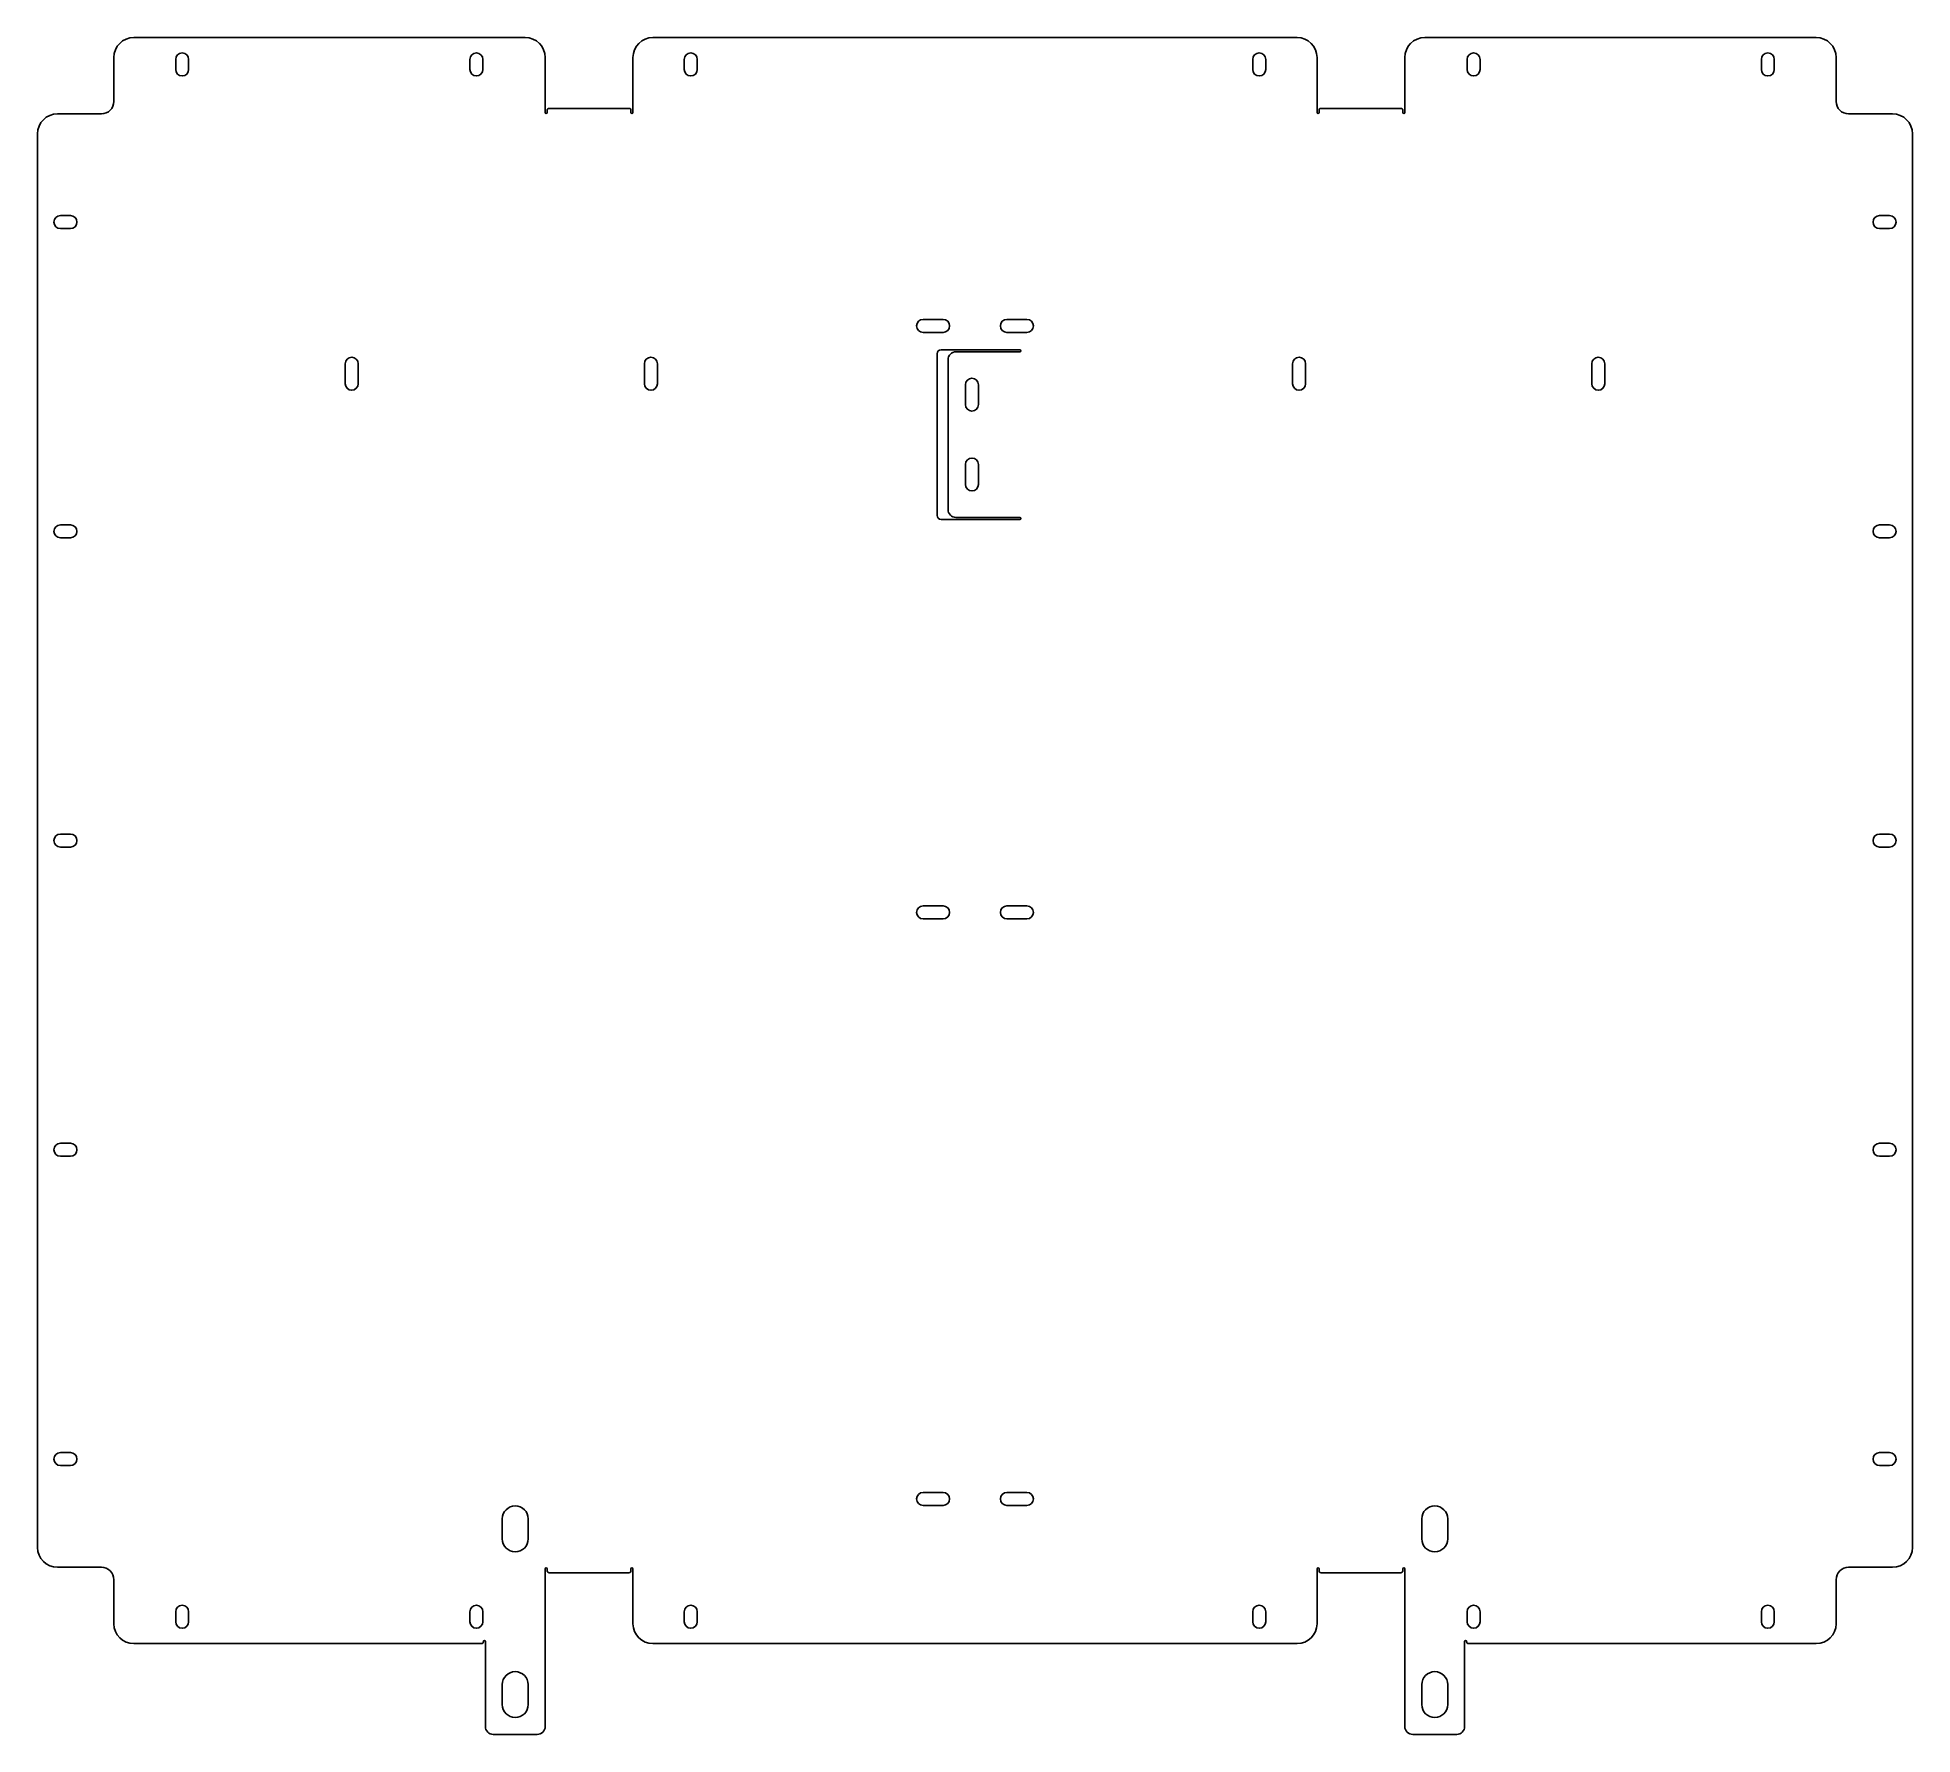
# Model space of a CAD drawing. Header units: millimetres. Extents: x -470 to 470, y -448 to 403.
import ezdxf

# ---------------------------------------------------------------- set-up
doc = ezdxf.new("R2010")
doc.units = ezdxf.units.MM

msp = doc.modelspace()

# ---------------------------------------------------------------- linework, layer by layer
at = {"color": 7, "linetype": 'Continuous', "lineweight": 25}
for p, q in [((-225.5, 402.53), (-421.76, 402.53)), ((161.5, 402.53), (-161.5, 402.53)), ((421.76, 402.53), (225.5, 402.53)), ((-431.76, 370.53), (-431.76, 392.53)), ((-400.75, 386.53), (-400.75, 391.53)), ((-394.25, 391.53), (-394.25, 386.53)), ((-253.25, 386.53), (-253.25, 391.53)), ((-246.75, 391.53), (-246.75, 386.53)), ((-215.5, 365), (-215.5, 392.53)), ((-171.5, 392.53), (-171.5, 365)), ((-145.75, 386.53), (-145.75, 391.53)), ((-139.25, 391.53), (-139.25, 386.53)), ((139.25, 386.53), (139.25, 391.53)), ((145.75, 391.53), (145.75, 386.53)), ((171.5, 392.53), (171.5, 365)), ((215.5, 365), (215.5, 392.53)), ((246.75, 386.53), (246.75, 391.53)), ((253.25, 391.53), (253.25, 386.53)), ((394.25, 386.53), (394.25, 391.53)), ((400.75, 391.53), (400.75, 386.53)), ((431.76, 370.53), (431.76, 392.53)), ((-173.5, 367), (-213.5, 367)), ((213.5, 367), (173.5, 367)), ((-438.03, 364.26), (-460.03, 364.26)), ((-214.5, 366), (-214.5, 365)), ((-172.5, 365), (-172.5, 366)), ((172.5, 365), (172.5, 366)), ((214.5, 366), (214.5, 365)), ((438.03, 364.26), (460.03, 364.26)), ((-470.03, 354.26), (-470.03, -354.26)), ((470.03, -354.26), (470.03, 354.26)), ((-453.53, 313.25), (-458.53, 313.25)), ((453.53, 313.25), (458.53, 313.25)), ((-458.53, 306.75), (-453.53, 306.75)), ((458.53, 306.75), (453.53, 306.75)), ((-16, 261.25), (-26, 261.25)), ((-26, 254.75), (-16, 254.75)), ((26, 261.25), (16, 261.25)), ((16, 254.75), (26, 254.75)), ((22.5, 246), (-17, 246)), ((22.5, 245), (-9.53, 245)), ((-315.75, 239), (-315.75, 229)), ((-309.25, 229), (-309.25, 239)), ((-165.75, 239), (-165.75, 229)), ((-159.25, 229), (-159.25, 239)), ((-19, 244), (-19, 163)), ((-13.53, 241), (-13.53, 166)), ((159.25, 239), (159.25, 229)), ((165.75, 229), (165.75, 239)), ((309.25, 239), (309.25, 229)), ((315.75, 229), (315.75, 239)), ((-4.78, 228.5), (-4.78, 218.5)), ((1.72, 218.5), (1.72, 228.5)), ((-4.78, 188.5), (-4.78, 178.5)), ((1.72, 178.5), (1.72, 188.5)), ((-17, 161), (22.5, 161)), ((-9.53, 162), (22.5, 162)), ((-453.53, 158.25), (-458.53, 158.25)), ((-458.53, 151.75), (-453.53, 151.75)), ((453.53, 158.25), (458.53, 158.25)), ((458.53, 151.75), (453.53, 151.75)), ((-453.53, 3.25), (-458.53, 3.25)), ((453.53, 3.25), (458.53, 3.25)), ((-458.53, -3.25), (-453.53, -3.25)), ((458.53, -3.25), (453.53, -3.25)), ((-16, -32.75), (-26, -32.75)), ((26, -32.75), (16, -32.75)), ((-26, -39.25), (-16, -39.25)), ((16, -39.25), (26, -39.25)), ((-453.53, -151.75), (-458.53, -151.75)), ((-458.53, -158.25), (-453.53, -158.25)), ((453.53, -151.75), (458.53, -151.75)), ((458.53, -158.25), (453.53, -158.25)), ((-453.53, -306.75), (-458.53, -306.75)), ((453.53, -306.75), (458.53, -306.75)), ((-458.53, -313.25), (-453.53, -313.25)), ((458.53, -313.25), (453.53, -313.25)), ((-16, -326.75), (-26, -326.75)), ((26, -326.75), (16, -326.75)), ((-26, -333.25), (-16, -333.25)), ((16, -333.25), (26, -333.25)), ((-237, -340), (-237, -350)), ((-224, -350), (-224, -340)), ((224, -340), (224, -350)), ((237, -350), (237, -340)), ((-438.03, -364.26), (-460.03, -364.26)), ((-215.5, -365), (-215.5, -444.07)), ((-214.5, -366), (-214.5, -365)), ((-172.5, -365), (-172.5, -366)), ((-171.5, -392.53), (-171.5, -365)), ((171.5, -392.53), (171.5, -365)), ((172.5, -365), (172.5, -366)), ((214.5, -366), (214.5, -365)), ((215.5, -365), (215.5, -444.07)), ((438.03, -364.26), (460.03, -364.26)), ((-431.76, -370.53), (-431.76, -392.53)), ((-213.5, -367), (-173.5, -367)), ((173.5, -367), (213.5, -367)), ((431.76, -370.53), (431.76, -392.53)), ((-400.75, -386.53), (-400.75, -391.53)), ((-394.25, -391.53), (-394.25, -386.53)), ((-253.25, -386.53), (-253.25, -391.53)), ((-246.75, -391.53), (-246.75, -386.53)), ((-145.75, -386.53), (-145.75, -391.53)), ((-139.25, -391.53), (-139.25, -386.53)), ((139.25, -386.53), (139.25, -391.53)), ((145.75, -391.53), (145.75, -386.53)), ((246.75, -386.53), (246.75, -391.53)), ((253.25, -391.53), (253.25, -386.53)), ((394.25, -386.53), (394.25, -391.53)), ((400.75, -391.53), (400.75, -386.53)), ((-421.76, -402.53), (-247.5, -402.53)), ((-245.5, -401.53), (-245.5, -444.07)), ((-161.5, -402.53), (161.5, -402.53)), ((245.5, -401.53), (245.5, -444.07)), ((247.5, -402.53), (421.76, -402.53)), ((-237, -423.07), (-237, -433.07)), ((-224, -433.07), (-224, -423.07)), ((224, -423.07), (224, -433.07)), ((237, -433.07), (237, -423.07)), ((-241.5, -448.07), (-219.5, -448.07)), ((219.5, -448.07), (241.5, -448.07))]:
    msp.add_line(p, q, dxfattribs=at)
for centre, radius, start, end in [((-421.76, 392.53), 10, 90, 180), ((-225.5, 392.53), 10, 0, 90), ((-161.5, 392.53), 10, 90, 180), ((161.5, 392.53), 10, 0, 90), ((225.5, 392.53), 10, 90, 180), ((421.76, 392.53), 10, 0, 90), ((-397.5, 391.53), 3.25, 0, 180), ((-397.5, 386.53), 3.25, 180, 0), ((-250, 391.53), 3.25, 0, 180), ((-250, 386.53), 3.25, 180, 0), ((-142.5, 391.53), 3.25, 0, 180), ((-142.5, 386.53), 3.25, 180, 0), ((142.5, 391.53), 3.25, 0, 180), ((142.5, 386.53), 3.25, 180, 0), ((250, 391.53), 3.25, 0, 180), ((250, 386.53), 3.25, 180, 0), ((397.5, 391.53), 3.25, 0, 180), ((397.5, 386.53), 3.25, 180, 360), ((-438.03, 370.53), 6.28, 270, 0), ((-213.5, 366), 1, 90, 180), ((-173.5, 366), 1, 0, 90), ((173.5, 366), 1, 90, 180), ((213.5, 366), 1, 0, 90), ((438.03, 370.53), 6.28, 180, 270), ((-460.03, 354.26), 10, 90, 180), ((-215, 365), 0.5, 180, 0), ((-172, 365), 0.5, 180, 0), ((172, 365), 0.5, 180, 0), ((215, 365), 0.5, 180, 0), ((460.03, 354.26), 10, 0, 90), ((-458.53, 310), 3.25, 90, 270), ((-453.53, 310), 3.25, 270, 90), ((453.53, 310), 3.25, 90, 270), ((458.53, 310), 3.25, 270, 90), ((-26, 258), 3.25, 90, 270), ((-16, 258), 3.25, 270, 90), ((16, 258), 3.25, 90, 270), ((26, 258), 3.25, 270, 90), ((-17, 244), 2, 90, 180), ((-9.53, 241), 4, 90, 180), ((22.5, 245.5), 0.5, 270, 90), ((-312.5, 239), 3.25, 0, 180), ((-162.5, 239), 3.25, 0, 180), ((162.5, 239), 3.25, 0, 180), ((312.5, 239), 3.25, 0, 180), ((-312.5, 229), 3.25, 180, 0), ((-162.5, 229), 3.25, 180, 0), ((-1.53, 228.5), 3.25, 0, 180), ((162.5, 229), 3.25, 180, 0), ((312.5, 229), 3.25, 180, 0), ((-1.53, 218.5), 3.25, 180, 0), ((-1.53, 188.5), 3.25, 0, 180), ((-1.53, 178.5), 3.25, 180, 0), ((-17, 163), 2, 180, 270), ((-9.53, 166), 4, 180, 270), ((22.5, 161.5), 0.5, 270, 90), ((-458.53, 155), 3.25, 90, 270), ((-453.53, 155), 3.25, 270, 90), ((453.53, 155), 3.25, 90, 270), ((458.53, 155), 3.25, 270, 90), ((-458.53, 0), 3.25, 90, 270), ((-453.53, 0), 3.25, 270, 90), ((453.53, 0), 3.25, 90, 270), ((458.53, 0), 3.25, 270, 90), ((-26, -36), 3.25, 90, 270), ((-16, -36), 3.25, 270, 90), ((16, -36), 3.25, 90, 270), ((26, -36), 3.25, 270, 90), ((-458.53, -155), 3.25, 90, 270), ((-453.53, -155), 3.25, 270, 90), ((453.53, -155), 3.25, 90, 270), ((458.53, -155), 3.25, 270, 90), ((-458.53, -310), 3.25, 90, 270), ((-453.53, -310), 3.25, 270, 90), ((453.53, -310), 3.25, 90, 270), ((458.53, -310), 3.25, 270, 90), ((-26, -330), 3.25, 90, 270), ((-16, -330), 3.25, 270, 90), ((16, -330), 3.25, 90, 270), ((26, -330), 3.25, 270, 90), ((-230.5, -340), 6.5, 0, 180), ((230.5, -340), 6.5, 0, 180), ((-460.03, -354.26), 10, 180, 270), ((-230.5, -350), 6.5, 180, 0), ((230.5, -350), 6.5, 180, 0), ((460.03, -354.26), 10, 270, 0), ((-438.03, -370.53), 6.28, 360, 90), ((-215, -365), 0.5, 0, 180), ((-213.5, -366), 1, 180, 270), ((-173.5, -366), 1, 270, 0), ((-172, -365), 0.5, 0, 180), ((172, -365), 0.5, 0, 180), ((173.5, -366), 1, 180, 270), ((213.5, -366), 1, 270, 0), ((215, -365), 0.5, 0, 180), ((438.03, -370.53), 6.28, 90, 180), ((-397.5, -386.53), 3.25, 0, 180), ((-250, -386.53), 3.25, 0, 180), ((-142.5, -386.53), 3.25, 0, 180), ((142.5, -386.53), 3.25, 0, 180), ((250, -386.53), 3.25, 0, 180), ((397.5, -386.53), 3.25, 0, 180), ((-421.76, -392.53), 10, 180, 270), ((-397.5, -391.53), 3.25, 180, 0), ((-250, -391.53), 3.25, 180, 0), ((-161.5, -392.53), 10, 180, 270), ((-142.5, -391.53), 3.25, 180, 0), ((142.5, -391.53), 3.25, 180, 0), ((161.5, -392.53), 10, 270, 0), ((250, -391.53), 3.25, 180, 0), ((397.5, -391.53), 3.25, 180, 360), ((421.76, -392.53), 10, 270, 0), ((-247.5, -401.53), 1, 270, 0), ((-246, -401.53), 0.5, 0, 180), ((246, -401.53), 0.5, 0, 180), ((247.5, -401.53), 1, 180, 270), ((-230.5, -423.07), 6.5, 0, 180), ((230.5, -423.07), 6.5, 0, 180), ((-230.5, -433.07), 6.5, 180, 0), ((230.5, -433.07), 6.5, 180, 0), ((-241.5, -444.07), 4, 180, 270), ((-219.5, -444.07), 4, 270, 0), ((219.5, -444.07), 4, 180, 270), ((241.5, -444.07), 4, 270, 0)]:
    msp.add_arc(centre, radius, start, end, dxfattribs=at)

doc.saveas('drawing.dxf')
